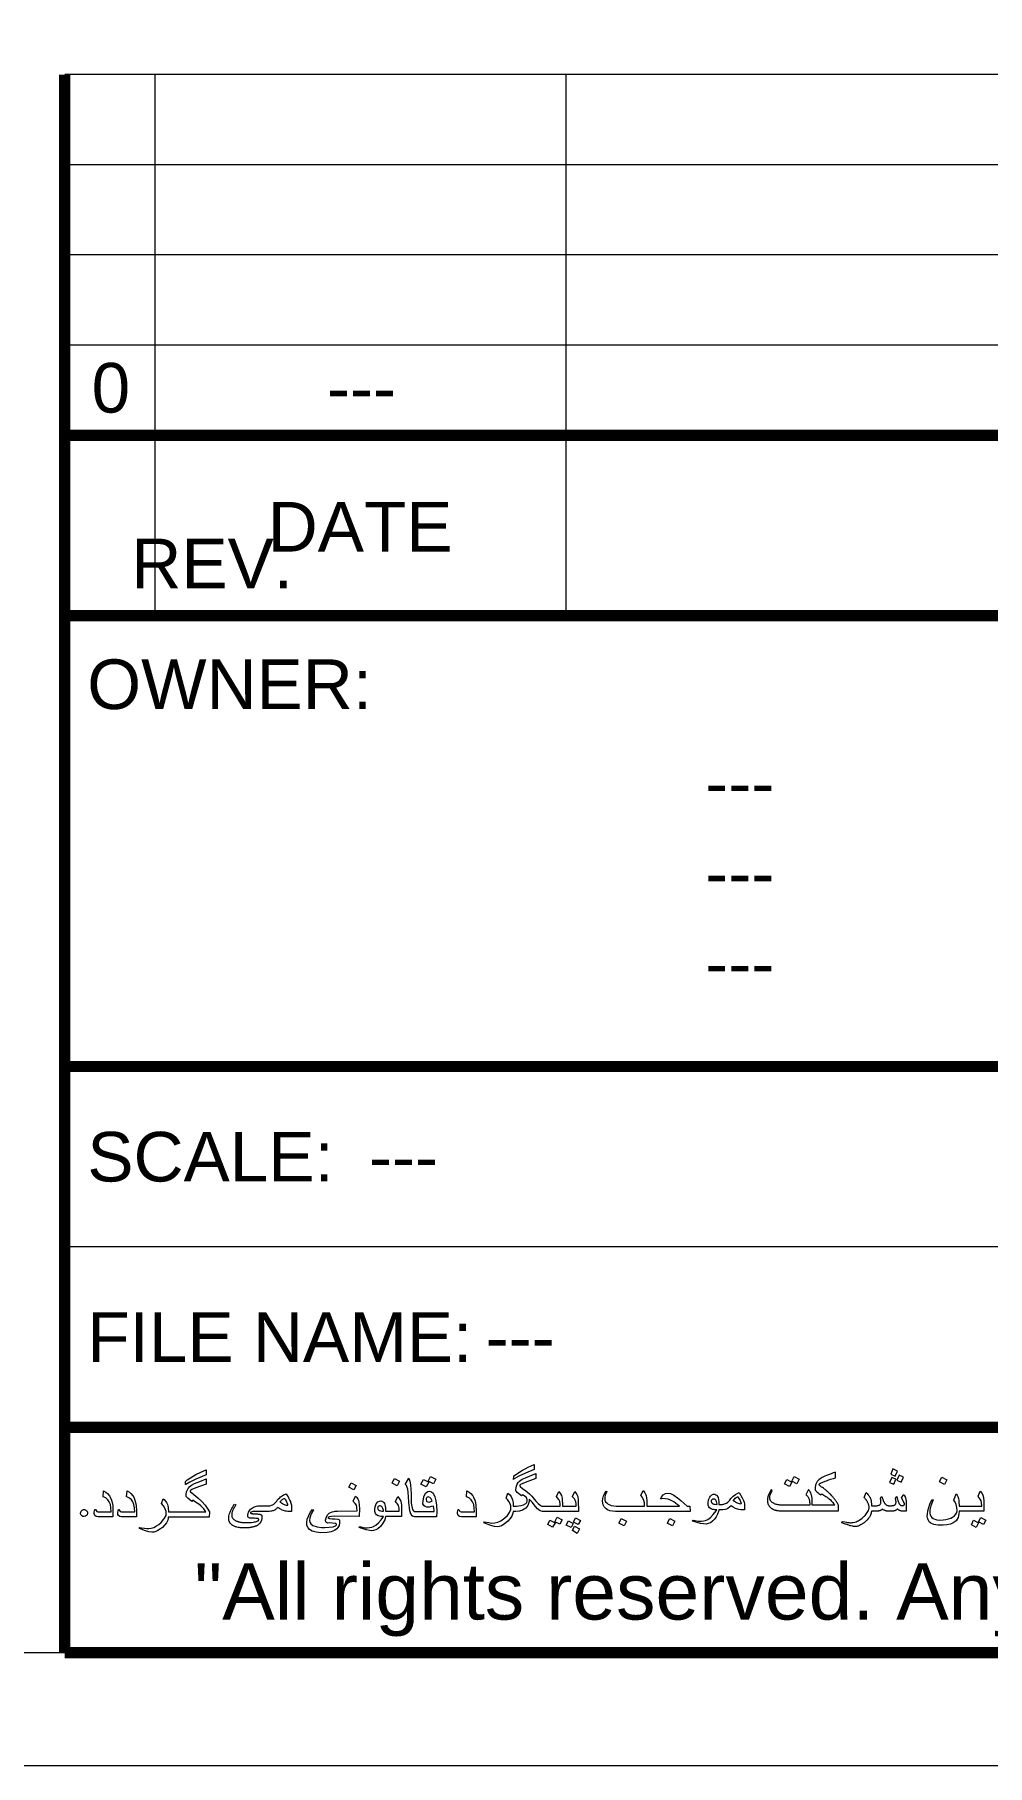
# Model space of a CAD drawing. Header units: inches. Extents: x -350577 to -266477, y -437959 to -377535.
# Drawn here: x -267288.8 to -267246.5, y -437958.8 to -437882 of the extents above; entities that cross this region are included whole.
import ezdxf
from ezdxf.enums import TextEntityAlignment as Align

# ---------------------------------------------------------------- set-up
doc = ezdxf.new("R2010")
doc.units = ezdxf.units.IN
doc.header["$MEASUREMENT"] = 0
for name, color, linetype, lineweight in [('AZ_Title Line', 91, 'Continuous', 9), ('ORGINAL', 7, 'Continuous', 13), ('title', 7, 'Continuous', 15)]:
    doc.layers.add(name, color=color, linetype=linetype, lineweight=lineweight)
doc.styles.get("Standard").update_dxf_attribs({"font": 'arial.ttf'})

# ---------------------------------------------------------------- blocks, each defined once
blk = doc.blocks.new('l')
at = {"layer": 'ORGINAL'}
for points in [[(-172.726, 7.705), (-172.727, 7.47), (-173.192, 7.312), (-173.359, 7.242), (-173.439, 7.185), (-173.432, 7.143), (-173.283, 7.015), (-173.099, 6.874), (-172.916, 6.7), (-172.776, 6.545), (-172.681, 6.408), (-172.588, 6.253), (-172.591, 6.016), (-174.408, 6.017), (-174.41, 5.957), (-174.429, 5.882), (-174.495, 5.752), (-174.575, 5.65), (-174.667, 5.559), (-174.748, 5.494), (-174.867, 5.417), (-174.967, 5.367), (-175.051, 5.345), (-175.143, 5.343), (-175.267, 5.364), (-175.414, 5.405), (-175.535, 5.449), (-175.642, 5.491), (-175.698, 5.51), (-175.675, 5.559), (-175.6, 5.543), (-175.469, 5.521), (-175.357, 5.507), (-175.269, 5.505), (-175.165, 5.521), (-175.051, 5.557), (-174.933, 5.62), (-174.829, 5.692), (-174.724, 5.777), (-174.622, 5.9), (-174.571, 5.972), (-174.509, 6.089), (-174.504, 6.132), (-174.503, 6.257), (-174.545, 6.378), (-174.621, 6.508), (-174.712, 6.618), (-174.634, 6.829), (-174.591, 6.79), (-174.542, 6.735), (-174.493, 6.665), (-174.45, 6.578), (-174.428, 6.519), (-174.413, 6.436), (-174.406, 6.252), (-172.743, 6.254), (-172.832, 6.374), (-172.889, 6.436), (-172.963, 6.507), (-173.06, 6.587), (-173.196, 6.681), (-173.318, 6.758), (-173.364, 6.712), (-173.543, 6.85), (-173.589, 6.898), (-173.611, 6.932), (-173.61, 7.03), (-173.594, 7.132), (-173.564, 7.217), (-173.531, 7.28), (-173.454, 7.37), (-173.384, 7.423), (-173.243, 7.502), (-173.015, 7.596), (-172.729, 7.708), (-172.726, 7.705)], [(-173.642, 7.457), (-173.641, 7.597), (-173.571, 7.66), (-173.42, 7.762), (-173.186, 7.896), (-172.966, 8.009), (-172.726, 8.116), (-172.728, 7.883), (-173.185, 7.695), (-173.447, 7.569), (-173.633, 7.458), (-173.639, 7.453)], [(-156.487, 6.928), (-156.382, 7.146), (-156.288, 7.016), (-156.251, 6.929), (-156.227, 6.744), (-156.219, 6.264), (-157.809, 6.26), (-157.92, 6.291), (-158.037, 6.386), (-158.129, 6.489), (-158.272, 6.672), (-158.403, 6.804), (-158.406, 6.708), (-158.429, 6.613), (-158.458, 6.532), (-158.558, 6.41), (-158.694, 6.323), (-158.835, 6.277), (-159.003, 6.262), (-159.119, 6.262), (-159.127, 6.187), (-159.171, 6.048), (-159.241, 5.949), (-159.353, 5.826), (-159.516, 5.699), (-159.632, 5.633), (-159.733, 5.595), (-159.818, 5.586), (-159.942, 5.602), (-160.104, 5.643), (-160.409, 5.755), (-160.391, 5.803), (-160.201, 5.769), (-160.08, 5.751), (-159.926, 5.752), (-159.79, 5.791), (-159.662, 5.851), (-159.482, 5.974), (-159.369, 6.088), (-159.277, 6.215), (-159.22, 6.344), (-159.213, 6.462), (-159.224, 6.516), (-159.253, 6.607), (-159.3, 6.698), (-159.365, 6.791), (-159.422, 6.857), (-159.345, 7.07), (-159.269, 6.998), (-159.209, 6.924), (-159.171, 6.853), (-159.144, 6.784), (-159.124, 6.714), (-159.117, 6.636), (-159.115, 6.573), (-159.116, 6.496), (-158.966, 6.497), (-158.857, 6.508), (-158.762, 6.525), (-158.649, 6.561), (-158.556, 6.613), (-158.514, 6.663), (-158.491, 6.715), (-158.488, 6.785), (-158.506, 6.848), (-158.536, 6.892), (-158.581, 6.934), (-158.697, 7.002), (-158.741, 6.959), (-158.932, 7.104), (-158.973, 7.148), (-158.989, 7.175), (-158.989, 7.213), (-158.982, 7.335), (-158.94, 7.47), (-158.889, 7.548), (-158.834, 7.611), (-158.711, 7.7), (-158.568, 7.762), (-158.104, 7.947), (-158.107, 7.718), (-158.589, 7.552), (-158.794, 7.457), (-158.817, 7.436), (-158.821, 7.408), (-158.802, 7.375), (-158.701, 7.287), (-158.554, 7.185), (-158.385, 7.04), (-158.283, 6.937), (-158.103, 6.726), (-158.01, 6.618), (-157.898, 6.522), (-157.846, 6.499), (-157.791, 6.493), (-157.026, 6.494), (-157.031, 6.601), (-157.048, 6.709), (-157.087, 6.798), (-157.159, 6.886), (-157.196, 6.924), (-157.093, 7.145), (-157.019, 7.047), (-156.973, 6.971), (-156.945, 6.852), (-156.938, 6.754), (-156.932, 6.615), (-156.933, 6.497), (-156.316, 6.497), (-156.326, 6.615), (-156.338, 6.693), (-156.363, 6.764), (-156.401, 6.825), (-156.451, 6.883), (-156.488, 6.919)], [(-159.093, 7.83), (-158.958, 7.939), (-158.74, 8.072), (-158.451, 8.224), (-158.18, 8.349), (-158.18, 8.121), (-158.57, 7.963), (-158.858, 7.824), (-159.066, 7.708), (-159.095, 7.687), (-159.092, 7.826)], [(-147.081, 7.482), (-146.981, 7.682), (-146.757, 7.565), (-146.862, 7.367)], [(-146.76, 7.612), (-146.658, 7.807), (-146.436, 7.69), (-146.541, 7.496)], [(-142.429, 7.554), (-142.23, 7.469), (-142.139, 7.69), (-142.328, 7.777)], [(-142.369, 7.915), (-142.168, 7.827), (-142.07, 8.056), (-142.273, 8.148)], [(-142.095, 7.653), (-141.904, 7.564), (-141.803, 7.787), (-141.998, 7.874)], [(-177.3, 6.917), (-177.28, 7.183), (-177.176, 7.117), (-177.106, 7.061), (-177.019, 6.953), (-176.986, 6.895), (-176.929, 6.771), (-176.899, 6.659), (-176.875, 6.527), (-176.864, 6.277), (-176.865, 6.018), (-177.521, 6.019), (-177.608, 6.045), (-177.661, 6.09), (-177.686, 6.128), (-177.689, 6.168), (-177.689, 6.231), (-177.666, 6.351), (-177.638, 6.354), (-177.613, 6.3), (-177.58, 6.267), (-177.529, 6.252), (-177.497, 6.252), (-176.938, 6.254), (-176.95, 6.422), (-176.975, 6.565), (-177.027, 6.697), (-177.09, 6.786), (-177.167, 6.853), (-177.254, 6.9), (-177.294, 6.913)], [(-176.257, 6.917), (-176.237, 7.183), (-176.133, 7.117), (-176.063, 7.061), (-175.976, 6.953), (-175.943, 6.895), (-175.886, 6.771), (-175.856, 6.659), (-175.832, 6.527), (-175.821, 6.277), (-175.822, 6.018), (-176.478, 6.019), (-176.565, 6.045), (-176.618, 6.09), (-176.643, 6.128), (-176.646, 6.168), (-176.646, 6.231), (-176.623, 6.351), (-176.595, 6.354), (-176.57, 6.3), (-176.537, 6.267), (-176.487, 6.252), (-176.454, 6.252), (-175.895, 6.254), (-175.907, 6.422), (-175.933, 6.565), (-175.984, 6.697), (-176.047, 6.786), (-176.124, 6.853), (-176.211, 6.9), (-176.252, 6.913)], [(-170.572, 6.264), (-170.666, 6.255), (-170.736, 6.237), (-170.736, 6.237), (-170.753, 6.227), (-170.76, 6.214), (-170.76, 6.203), (-170.756, 6.194), (-170.748, 6.186), (-170.736, 6.179), (-170.722, 6.173), (-170.699, 6.168), (-170.673, 6.166), (-170.66, 6.164), (-170.633, 6.163), (-170.576, 6.163), (-170.54, 6.161), (-170.491, 6.156), (-170.456, 6.152), (-170.411, 6.148), (-170.373, 6.143), (-170.348, 6.139), (-170.328, 6.135), (-170.314, 6.131), (-170.298, 6.126), (-170.287, 6.12), (-170.278, 6.112), (-170.269, 6.103), (-170.262, 6.09), (-170.257, 6.079), (-170.255, 6.068), (-170.254, 6.06), (-170.254, 6.042), (-170.254, 6.025), (-170.256, 5.997), (-170.257, 5.979), (-170.262, 5.942), (-170.266, 5.919), (-170.273, 5.89), (-170.28, 5.866), (-170.288, 5.844), (-170.294, 5.829), (-170.299, 5.818), (-170.308, 5.8), (-170.313, 5.791), (-170.323, 5.775), (-170.332, 5.762), (-170.34, 5.749), (-170.35, 5.737), (-170.36, 5.724), (-170.365, 5.72), (-170.374, 5.71), (-170.383, 5.701), (-170.392, 5.693), (-170.417, 5.673), (-170.43, 5.664), (-170.442, 5.656), (-170.458, 5.647), (-170.471, 5.639), (-170.485, 5.632), (-170.5, 5.624), (-170.516, 5.617), (-170.533, 5.61), (-170.549, 5.604), (-170.566, 5.598), (-170.583, 5.592), (-170.602, 5.586), (-170.619, 5.582), (-170.629, 5.579), (-170.644, 5.575), (-170.667, 5.569), (-170.687, 5.565), (-170.703, 5.562), (-170.716, 5.56), (-170.74, 5.555), (-170.767, 5.552), (-170.796, 5.548), (-170.828, 5.544), (-170.852, 5.542), (-170.886, 5.539), (-170.912, 5.537), (-170.968, 5.535), (-170.993, 5.535), (-171.016, 5.534), (-171.055, 5.534), (-171.088, 5.534), (-171.118, 5.535), (-171.137, 5.535), (-171.176, 5.538), (-171.218, 5.542), (-171.265, 5.548), (-171.312, 5.556), (-171.365, 5.568), (-171.402, 5.579), (-171.429, 5.588), (-171.458, 5.598), (-171.481, 5.608), (-171.513, 5.623), (-171.545, 5.64), (-171.562, 5.652), (-171.579, 5.662), (-171.604, 5.681), (-171.622, 5.696), (-171.632, 5.708), (-171.645, 5.721), (-171.655, 5.733), (-171.662, 5.742), (-171.675, 5.759), (-171.683, 5.771), (-171.691, 5.787), (-171.699, 5.803), (-171.705, 5.815), (-171.712, 5.833), (-171.719, 5.855), (-171.722, 5.87), (-171.725, 5.888), (-171.728, 5.908), (-171.729, 5.931), (-171.729, 5.953), (-171.728, 5.98), (-171.726, 6.014), (-171.72, 6.057), (-171.71, 6.111), (-171.692, 6.173), (-171.672, 6.228), (-171.648, 6.281), (-171.62, 6.335), (-171.584, 6.397), (-171.557, 6.44), (-171.526, 6.492), (-171.486, 6.556), (-171.468, 6.584), (-171.412, 6.556), (-171.444, 6.501), (-171.465, 6.464), (-171.481, 6.437), (-171.505, 6.397), (-171.519, 6.373), (-171.531, 6.348), (-171.544, 6.32), (-171.559, 6.289), (-171.565, 6.27), (-171.572, 6.25), (-171.579, 6.229), (-171.586, 6.204), (-171.591, 6.183), (-171.595, 6.159), (-171.598, 6.135), (-171.598, 6.108), (-171.597, 6.088), (-171.593, 6.058), (-171.586, 6.03), (-171.579, 6.012), (-171.57, 5.995), (-171.56, 5.975), (-171.548, 5.957), (-171.532, 5.938), (-171.512, 5.918), (-171.496, 5.904), (-171.475, 5.888), (-171.452, 5.873), (-171.432, 5.861), (-171.409, 5.849), (-171.383, 5.838), (-171.358, 5.828), (-171.336, 5.821), (-171.317, 5.814), (-171.295, 5.807), (-171.261, 5.799), (-171.233, 5.793), (-171.208, 5.788), (-171.176, 5.782), (-171.142, 5.778), (-171.101, 5.774), (-171.051, 5.77), (-170.998, 5.768), (-170.932, 5.767), (-170.877, 5.768), (-170.776, 5.773), (-170.715, 5.779), (-170.624, 5.792), (-170.581, 5.799), (-170.541, 5.808), (-170.503, 5.819), (-170.465, 5.834), (-170.443, 5.845), (-170.429, 5.853), (-170.415, 5.864), (-170.407, 5.874), (-170.399, 5.886), (-170.398, 5.898), (-170.397, 5.908), (-170.398, 5.916), (-170.402, 5.923), (-170.406, 5.929), (-170.41, 5.933), (-170.415, 5.938), (-170.423, 5.942), (-170.43, 5.944), (-170.438, 5.947), (-170.449, 5.949), (-170.466, 5.95), (-170.481, 5.951), (-170.498, 5.952), (-170.53, 5.955), (-170.593, 5.959), (-170.662, 5.964), (-170.725, 5.965), (-170.755, 5.966), (-170.791, 5.97), (-170.824, 5.98), (-170.849, 5.992), (-170.866, 6.008), (-170.874, 6.024), (-170.879, 6.04), (-170.878, 6.082), (-170.876, 6.129), (-170.869, 6.18), (-170.852, 6.232), (-170.829, 6.277), (-170.796, 6.324), (-170.758, 6.367), (-170.718, 6.401), (-170.678, 6.426), (-170.633, 6.451), (-170.59, 6.467), (-170.543, 6.482), (-170.498, 6.495), (-170.44, 6.506), (-170.39, 6.512), (-170.338, 6.513), (-170.287, 6.513), (-169.956, 6.513), (-169.899, 6.518), (-169.863, 6.527), (-169.828, 6.537), (-169.778, 6.558), (-169.752, 6.572), (-169.726, 6.591), (-169.696, 6.615), (-169.665, 6.645), (-169.631, 6.683), (-169.599, 6.726), (-169.576, 6.758), (-169.549, 6.791), (-169.515, 6.828), (-169.467, 6.875), (-169.426, 6.911), (-169.4, 6.931), (-169.358, 6.96), (-169.304, 6.994), (-169.259, 7.016), (-169.218, 7.032), (-169.183, 7.041), (-169.14, 6.974), (-169.1, 6.91), (-169.075, 6.866), (-169.043, 6.81), (-169.016, 6.751), (-168.995, 6.708), (-168.982, 6.671), (-168.968, 6.627), (-168.959, 6.588), (-168.95, 6.546), (-168.949, 6.504), (-168.949, 6.265), (-169.109, 6.265), (-169.16, 6.27), (-169.21, 6.28), (-169.252, 6.29), (-169.301, 6.305), (-169.352, 6.325), (-169.387, 6.341), (-169.425, 6.36), (-169.467, 6.384), (-169.496, 6.403), (-169.526, 6.425), (-169.553, 6.445), (-169.566, 6.429), (-169.589, 6.402), (-169.613, 6.379), (-169.637, 6.359), (-169.657, 6.343), (-169.679, 6.328), (-169.704, 6.314), (-169.727, 6.303), (-169.755, 6.293), (-169.787, 6.284), (-169.825, 6.277), (-169.867, 6.27), (-169.935, 6.267), (-169.954, 6.267), (-170.326, 6.268), (-170.476, 6.268)], [(-166.206, 6.716), (-166.1, 6.942), (-166.059, 6.892), (-166.008, 6.816), (-165.977, 6.756), (-165.955, 6.684), (-165.941, 6.549), (-165.935, 6.399), (-165.937, 6.047), (-167.024, 6.048), (-167.166, 6.041), (-167.257, 6.029), (-167.3, 6.016), (-167.315, 5.996), (-167.314, 5.984), (-167.304, 5.963), (-167.28, 5.954), (-167.245, 5.946), (-167.136, 5.942), (-167.031, 5.934), (-166.887, 5.916), (-166.851, 5.904), (-166.821, 5.877), (-166.81, 5.831), (-166.822, 5.739), (-166.837, 5.645), (-166.883, 5.548), (-166.936, 5.488), (-167.035, 5.419), (-167.19, 5.363), (-167.362, 5.335), (-167.638, 5.322), (-167.85, 5.341), (-168.025, 5.391), (-168.146, 5.461), (-168.204, 5.53), (-168.266, 5.643), (-168.272, 5.78), (-168.244, 5.919), (-168.18, 6.088), (-168.095, 6.242), (-168.011, 6.357), (-167.966, 6.331), (-168.066, 6.159), (-168.137, 5.985), (-168.149, 5.867), (-168.127, 5.789), (-168.082, 5.712), (-167.993, 5.645), (-167.808, 5.578), (-167.619, 5.555), (-167.462, 5.545), (-167.278, 5.562), (-167.104, 5.587), (-166.987, 5.629), (-166.956, 5.666), (-166.952, 5.703), (-166.972, 5.725), (-167.01, 5.734), (-167.131, 5.742), (-167.262, 5.753), (-167.34, 5.751), (-167.399, 5.771), (-167.424, 5.804), (-167.434, 5.875), (-167.412, 5.987), (-167.341, 6.114), (-167.271, 6.181), (-167.148, 6.248), (-167.056, 6.268), (-167.009, 6.276), (-166.949, 6.281), (-166.901, 6.281), (-166.031, 6.29), (-166.042, 6.433), (-166.069, 6.537), (-166.122, 6.618), (-166.177, 6.682), (-166.2, 6.709)], [(-164.335, 6.711), (-164.233, 6.934), (-164.134, 6.798), (-164.098, 6.714), (-164.073, 6.549), (-164.071, 6.2), (-164.071, 6.04), (-164.775, 6.042), (-164.813, 5.892), (-164.894, 5.738), (-164.996, 5.6), (-165.109, 5.498), (-165.205, 5.442), (-165.302, 5.413), (-165.404, 5.408), (-165.478, 5.416), (-165.639, 5.442), (-165.77, 5.486), (-165.866, 5.521), (-165.941, 5.546), (-165.919, 5.589), (-165.831, 5.571), (-165.68, 5.541), (-165.582, 5.533), (-165.489, 5.545), (-165.387, 5.568), (-165.306, 5.603), (-165.21, 5.662), (-165.094, 5.764), (-164.973, 5.893), (-164.894, 5.994), (-164.863, 6.035), (-164.862, 6.039), (-164.981, 6.045), (-165.103, 6.075), (-165.175, 6.121), (-165.222, 6.171), (-165.248, 6.259), (-165.256, 6.366), (-165.233, 6.475), (-165.185, 6.597), (-165.117, 6.685), (-165.04, 6.724), (-164.986, 6.734), (-164.932, 6.727), (-164.88, 6.697), (-164.847, 6.658), (-164.82, 6.613), (-164.785, 6.502), (-164.778, 6.424), (-164.775, 6.319), (-164.773, 6.282), (-164.168, 6.282), (-164.169, 6.338), (-164.175, 6.405), (-164.186, 6.47), (-164.203, 6.532), (-164.224, 6.568), (-164.261, 6.619), (-164.297, 6.663), (-164.335, 6.707)], [(-161.189, 6.917), (-161.169, 7.183), (-161.065, 7.117), (-160.994, 7.061), (-160.908, 6.953), (-160.875, 6.895), (-160.818, 6.771), (-160.788, 6.659), (-160.764, 6.527), (-160.752, 6.277), (-160.754, 6.018), (-161.41, 6.019), (-161.496, 6.045), (-161.55, 6.09), (-161.575, 6.128), (-161.577, 6.168), (-161.577, 6.231), (-161.555, 6.351), (-161.527, 6.354), (-161.502, 6.3), (-161.469, 6.267), (-161.418, 6.252), (-161.386, 6.252), (-160.826, 6.254), (-160.839, 6.422), (-160.864, 6.565), (-160.916, 6.697), (-160.979, 6.786), (-161.056, 6.853), (-161.143, 6.9), (-161.183, 6.913)], [(-152.579, 6.822), (-152.519, 6.927), (-152.456, 7.001), (-152.358, 7.053), (-152.248, 7.069), (-152.134, 7.058), (-151.987, 6.985), (-151.83, 6.871), (-151.677, 6.743), (-151.528, 6.618), (-151.392, 6.502), (-151.354, 6.497), (-151.274, 6.497), (-151.271, 6.262), (-154.58, 6.264), (-154.706, 6.273), (-154.821, 6.297), (-154.925, 6.34), (-154.995, 6.386), (-155.078, 6.47), (-155.123, 6.552), (-155.144, 6.638), (-155.149, 6.738), (-155.138, 6.845), (-155.105, 6.95), (-155.061, 7.048), (-154.997, 7.16), (-154.992, 7.17), (-154.957, 7.147), (-155.03, 6.98), (-155.052, 6.894), (-155.056, 6.84), (-155.046, 6.765), (-155.013, 6.691), (-154.968, 6.64), (-154.896, 6.589), (-154.834, 6.56), (-154.764, 6.532), (-154.647, 6.511), (-154.551, 6.502), (-154.441, 6.499), (-153.289, 6.497), (-153.297, 6.643), (-153.315, 6.747), (-153.343, 6.829), (-153.378, 6.884), (-153.424, 6.937), (-153.456, 6.965), (-153.354, 7.187), (-153.311, 7.135), (-153.275, 7.086), (-153.238, 7.005), (-153.221, 6.956), (-153.202, 6.861), (-153.19, 6.752), (-153.187, 6.679), (-153.186, 6.524), (-153.186, 6.497), (-151.74, 6.499), (-151.757, 6.515), (-151.836, 6.575), (-151.99, 6.684), (-152.131, 6.759), (-152.247, 6.802), (-152.368, 6.829), (-152.475, 6.831), (-152.536, 6.826), (-152.578, 6.819)], [(-149.455, 6.842), (-149.362, 6.938), (-149.259, 7.02), (-149.149, 7.082), (-149.086, 7.1), (-148.952, 6.874), (-148.897, 6.752), (-148.87, 6.674), (-148.854, 6.586), (-148.857, 6.339), (-149.02, 6.337), (-149.114, 6.35), (-149.25, 6.394), (-149.363, 6.451), (-149.452, 6.516), (-149.516, 6.447), (-149.588, 6.391), (-149.648, 6.361), (-149.714, 6.347), (-149.813, 6.34), (-149.999, 6.337), (-150.012, 6.256), (-150.052, 6.139), (-150.118, 6.019), (-150.19, 5.923), (-150.261, 5.847), (-150.368, 5.764), (-150.466, 5.723), (-150.562, 5.705), (-150.669, 5.71), (-150.81, 5.728), (-150.955, 5.773), (-151.155, 5.84), (-151.134, 5.883), (-151.038, 5.863), (-150.906, 5.834), (-150.832, 5.827), (-150.757, 5.827), (-150.655, 5.845), (-150.583, 5.869), (-150.486, 5.914), (-150.364, 5.999), (-150.242, 6.122), (-150.111, 6.287), (-150.079, 6.334), (-150.164, 6.336), (-150.219, 6.343), (-150.278, 6.355), (-150.339, 6.38), (-150.404, 6.426), (-150.439, 6.474), (-150.462, 6.536), (-150.468, 6.596), (-150.468, 6.663), (-150.445, 6.779), (-150.395, 6.899), (-150.36, 6.949), (-150.311, 6.994), (-150.244, 7.023), (-150.176, 7.023), (-150.13, 7.008), (-150.074, 6.968), (-150.05, 6.933), (-150.026, 6.876), (-150.003, 6.777), (-149.993, 6.685), (-149.99, 6.593), (-149.992, 6.573), (-149.882, 6.577), (-149.834, 6.578), (-149.809, 6.581), (-149.771, 6.586), (-149.738, 6.597), (-149.656, 6.633), (-149.594, 6.676), (-149.513, 6.764), (-149.463, 6.834)], [(-138.5, 6.938), (-138.399, 7.157), (-138.323, 7.054), (-138.282, 6.979), (-138.255, 6.884), (-138.242, 6.726), (-138.24, 6.272), (-139.341, 6.272), (-139.344, 6.155), (-139.385, 5.988), (-139.472, 5.847), (-139.6, 5.752), (-139.715, 5.702), (-139.883, 5.669), (-140.038, 5.653), (-140.275, 5.652), (-140.455, 5.684), (-140.586, 5.742), (-140.663, 5.805), (-140.717, 5.898), (-140.742, 5.983), (-140.75, 6.047), (-140.744, 6.15), (-140.723, 6.294), (-140.684, 6.436), (-140.615, 6.628), (-140.532, 6.795), (-140.483, 6.772), (-140.569, 6.583), (-140.588, 6.52), (-140.61, 6.454), (-140.635, 6.341), (-140.642, 6.253), (-140.639, 6.192), (-140.624, 6.117), (-140.591, 6.051), (-140.543, 5.997), (-140.49, 5.955), (-140.412, 5.919), (-140.332, 5.899), (-140.207, 5.883), (-140.049, 5.887), (-139.926, 5.904), (-139.812, 5.932), (-139.704, 5.971), (-139.631, 6.003), (-139.548, 6.062), (-139.478, 6.141), (-139.442, 6.216), (-139.429, 6.293), (-139.439, 6.44), (-139.476, 6.577), (-139.519, 6.682), (-139.577, 6.764), (-139.466, 7.044), (-139.429, 6.983), (-139.399, 6.922), (-139.372, 6.841), (-139.352, 6.754), (-139.345, 6.68), (-139.337, 6.536), (-139.338, 6.502), (-138.333, 6.505), (-138.342, 6.659), (-138.364, 6.739), (-138.398, 6.806), (-138.445, 6.867), (-138.496, 6.924), (-138.505, 6.93)], [(-178.296, 6.192), (-178.292, 6.235), (-178.273, 6.28), (-178.231, 6.32), (-178.176, 6.346), (-178.119, 6.346), (-178.076, 6.332), (-178.036, 6.305), (-178.015, 6.281), (-177.994, 6.242), (-177.988, 6.185), (-178.003, 6.12), (-178.033, 6.08), (-178.079, 6.051), (-178.139, 6.038), (-178.195, 6.044), (-178.238, 6.069), (-178.27, 6.101), (-178.284, 6.125), (-178.297, 6.161), (-178.297, 6.181)], [(-164.867, 6.277), (-164.866, 6.282), (-164.858, 6.283), (-164.871, 6.327), (-164.892, 6.393), (-164.924, 6.454), (-164.943, 6.477), (-164.977, 6.5), (-165.007, 6.51), (-165.038, 6.511), (-165.073, 6.502), (-165.099, 6.483), (-165.11, 6.469), (-165.123, 6.436), (-165.125, 6.404), (-165.113, 6.368), (-165.09, 6.331), (-165.042, 6.301), (-164.999, 6.291), (-164.944, 6.279), (-164.896, 6.278), (-164.871, 6.275)], [(-162.712, 6.733), (-162.758, 6.818), (-162.814, 6.877), (-162.879, 6.907), (-162.927, 6.9), (-162.961, 6.868), (-162.979, 6.832), (-162.979, 6.778), (-162.965, 6.726), (-162.939, 6.7), (-162.893, 6.685), (-162.828, 6.682), (-162.765, 6.703), (-162.727, 6.72), (-162.712, 6.73)], [(-150.071, 6.581), (-150.071, 6.587), (-150.063, 6.587), (-150.097, 6.7), (-150.134, 6.766), (-150.177, 6.803), (-150.224, 6.815), (-150.271, 6.807), (-150.305, 6.785), (-150.329, 6.746), (-150.33, 6.705), (-150.314, 6.657), (-150.289, 6.629), (-150.25, 6.605), (-150.209, 6.593), (-150.16, 6.585), (-150.082, 6.579), (-150.07, 6.579)], [(-149.342, 6.746), (-149.298, 6.812), (-149.265, 6.851), (-149.22, 6.883), (-149.169, 6.905), (-149.152, 6.909), (-149.105, 6.84), (-149.074, 6.788), (-149.054, 6.744), (-149.023, 6.662), (-149.01, 6.609), (-149.025, 6.59), (-149.083, 6.603), (-149.159, 6.627), (-149.204, 6.647), (-149.252, 6.672), (-149.295, 6.702), (-149.323, 6.724), (-149.341, 6.741)], [(-157.582, 5.68), (-157.482, 5.879), (-157.258, 5.763), (-157.363, 5.565)], [(-157.261, 5.81), (-157.159, 6.005), (-156.937, 5.888), (-157.042, 5.694)], [(-156.762, 5.66), (-156.658, 5.851), (-156.449, 5.735), (-156.544, 5.548)], [(-156.49, 5.415), (-156.388, 5.609), (-156.169, 5.491), (-156.27, 5.292)], [(-156.438, 5.791), (-156.344, 5.979), (-156.126, 5.867), (-156.225, 5.678)], [(-138.796, 5.67), (-138.696, 5.87), (-138.472, 5.753), (-138.577, 5.556)], [(-138.475, 5.8), (-138.373, 5.995), (-138.151, 5.878), (-138.256, 5.684)]]:
    blk.add_lwpolyline(points, close=True, dxfattribs=at)
for points in [[(-164.482, 7.527), (-164.381, 7.719), (-164.157, 7.603), (-164.26, 7.403), (-164.485, 7.52)], [(-163.102, 6.72), (-163.073, 6.917), (-163.007, 7.069), (-162.899, 7.155), (-162.837, 7.17), (-162.729, 7.128), (-162.667, 7.069), (-162.586, 6.914), (-162.537, 6.733), (-162.51, 6.548), (-162.507, 6.262), (-162.51, 6.024), (-163.483, 6.024), (-163.543, 6.042), (-163.592, 6.074), (-163.631, 6.122), (-163.663, 6.195), (-163.696, 6.289), (-163.717, 6.423), (-163.739, 6.66), (-163.753, 6.927), (-163.766, 7.103), (-163.783, 7.246), (-163.814, 7.33), (-163.851, 7.41), (-163.896, 7.457), (-163.901, 7.465), (-163.738, 7.734), (-163.704, 7.612), (-163.673, 7.443), (-163.653, 7.233), (-163.645, 7.062), (-163.636, 6.794), (-163.632, 6.636), (-163.615, 6.485), (-163.576, 6.344), (-163.54, 6.295), (-163.498, 6.261), (-163.477, 6.261), (-162.619, 6.262), (-162.618, 6.314), (-162.632, 6.407), (-162.647, 6.485), (-162.654, 6.502), (-162.732, 6.476), (-162.846, 6.447), (-162.938, 6.454), (-163.015, 6.479), (-163.076, 6.531), (-163.115, 6.605), (-163.102, 6.72)], [(-163.207, 7.471), (-163.098, 7.683), (-162.861, 7.56), (-162.974, 7.358), (-163.207, 7.471)], [(-162.882, 7.61), (-162.775, 7.814), (-162.538, 7.689), (-162.646, 7.484), (-162.882, 7.61)], [(-144.825, 8.006), (-144.918, 7.971), (-145.012, 7.934), (-145.136, 7.886), (-145.223, 7.853), (-145.289, 7.826), (-145.353, 7.797), (-145.414, 7.766), (-145.461, 7.741), (-145.5, 7.716), (-145.555, 7.67), (-145.586, 7.643), (-145.613, 7.613), (-145.628, 7.592), (-145.652, 7.556), (-145.666, 7.528), (-145.679, 7.499), (-145.689, 7.471), (-145.702, 7.433), (-145.71, 7.391), (-145.716, 7.363), (-145.724, 7.268), (-145.724, 7.244), (-145.724, 7.229), (-145.72, 7.219), (-145.713, 7.205), (-145.702, 7.189), (-145.69, 7.175), (-145.676, 7.16), (-145.649, 7.136), (-145.605, 7.101), (-145.56, 7.067), (-145.468, 6.997), (-145.422, 7.042), (-145.291, 6.96), (-145.248, 6.931), (-145.191, 6.892), (-145.148, 6.859), (-145.098, 6.82), (-145.047, 6.774), (-145.012, 6.741), (-144.961, 6.685), (-144.936, 6.654), (-144.905, 6.616), (-144.881, 6.583), (-144.858, 6.55), (-144.85, 6.539), (-145.85, 6.539), (-145.85, 6.747), (-145.852, 6.771), (-145.856, 6.814), (-145.859, 6.846), (-145.862, 6.874), (-145.865, 6.895), (-145.87, 6.924), (-145.875, 6.948), (-145.88, 6.97), (-145.885, 6.99), (-145.892, 7.016), (-145.902, 7.045), (-145.911, 7.069), (-145.92, 7.09), (-145.928, 7.107), (-145.937, 7.125), (-145.948, 7.144), (-145.959, 7.158), (-145.969, 7.172), (-145.983, 7.189), (-146.021, 7.238), (-146.13, 7.006), (-146.101, 6.983), (-146.07, 6.951), (-146.049, 6.928), (-146.033, 6.901), (-146.014, 6.869), (-146, 6.84), (-145.992, 6.814), (-145.981, 6.774), (-145.974, 6.743), (-145.97, 6.718), (-145.966, 6.679), (-145.963, 6.635), (-145.962, 6.596), (-145.962, 6.54), (-147.165, 6.54), (-147.21, 6.541), (-147.236, 6.542), (-147.261, 6.544), (-147.286, 6.546), (-147.321, 6.55), (-147.351, 6.555), (-147.375, 6.559), (-147.41, 6.567), (-147.444, 6.576), (-147.476, 6.586), (-147.495, 6.594), (-147.519, 6.603), (-147.541, 6.613), (-147.565, 6.625), (-147.59, 6.64), (-147.604, 6.649), (-147.623, 6.662), (-147.638, 6.674), (-147.653, 6.687), (-147.668, 6.702), (-147.684, 6.722), (-147.698, 6.744), (-147.711, 6.768), (-147.719, 6.787), (-147.725, 6.808), (-147.732, 6.835), (-147.734, 6.852), (-147.735, 6.87), (-147.736, 6.888), (-147.735, 6.901), (-147.733, 6.924), (-147.73, 6.944), (-147.726, 6.962), (-147.722, 6.98), (-147.717, 6.999), (-147.711, 7.016), (-147.705, 7.034), (-147.701, 7.046), (-147.695, 7.06), (-147.687, 7.078), (-147.679, 7.095), (-147.633, 7.192), (-147.676, 7.218), (-147.746, 7.093), (-147.767, 7.053), (-147.776, 7.032), (-147.79, 7), (-147.8, 6.975), (-147.806, 6.957), (-147.811, 6.943), (-147.815, 6.925), (-147.819, 6.91), (-147.822, 6.896), (-147.826, 6.878), (-147.83, 6.858), (-147.834, 6.832), (-147.836, 6.807), (-147.838, 6.769), (-147.837, 6.748), (-147.836, 6.718), (-147.834, 6.698), (-147.831, 6.668), (-147.825, 6.646), (-147.819, 6.619), (-147.814, 6.602), (-147.808, 6.586), (-147.801, 6.569), (-147.792, 6.55), (-147.778, 6.524), (-147.769, 6.511), (-147.759, 6.497), (-147.75, 6.485), (-147.742, 6.476), (-147.732, 6.465), (-147.723, 6.456), (-147.715, 6.447), (-147.705, 6.438), (-147.693, 6.428), (-147.682, 6.419), (-147.673, 6.413), (-147.662, 6.405), (-147.651, 6.398), (-147.638, 6.39), (-147.623, 6.381), (-147.612, 6.375), (-147.601, 6.369), (-147.585, 6.362), (-147.567, 6.355), (-147.535, 6.342), (-147.515, 6.336), (-147.491, 6.328), (-147.47, 6.322), (-147.449, 6.318), (-147.43, 6.313), (-147.402, 6.308), (-147.369, 6.304), (-147.324, 6.298), (-147.275, 6.295), (-147.242, 6.294), (-147.219, 6.294), (-144.687, 6.294), (-144.687, 6.54), (-144.699, 6.563), (-144.71, 6.583), (-144.719, 6.6), (-144.733, 6.624), (-144.744, 6.643), (-144.756, 6.662), (-144.773, 6.689), (-144.786, 6.709), (-144.802, 6.733), (-144.817, 6.754), (-144.831, 6.773), (-144.844, 6.791), (-144.862, 6.814), (-144.877, 6.832), (-144.89, 6.85), (-144.909, 6.873), (-144.926, 6.894), (-144.946, 6.917), (-144.965, 6.937), (-144.98, 6.954), (-144.997, 6.973), (-145.017, 6.992), (-145.049, 7.025), (-145.072, 7.048), (-145.1, 7.076), (-145.131, 7.104), (-145.159, 7.129), (-145.182, 7.15), (-145.201, 7.167), (-145.225, 7.187), (-145.251, 7.209), (-145.282, 7.233), (-145.313, 7.257), (-145.358, 7.291), (-145.399, 7.321), (-145.436, 7.348), (-145.465, 7.371), (-145.486, 7.387), (-145.5, 7.4), (-145.521, 7.421), (-145.53, 7.431), (-145.537, 7.441), (-145.543, 7.45), (-145.545, 7.458), (-145.545, 7.465), (-145.544, 7.471), (-145.541, 7.476), (-145.536, 7.483), (-145.528, 7.49), (-145.515, 7.5), (-145.497, 7.512), (-145.475, 7.525), (-145.452, 7.536), (-145.418, 7.552), (-145.389, 7.564), (-145.351, 7.58), (-145.312, 7.596), (-145.278, 7.609), (-145.219, 7.629), (-145.164, 7.648), (-145.109, 7.667), (-145.035, 7.692), (-144.987, 7.708), (-144.914, 7.732), (-144.824, 7.762), (-144.825, 8.006)], [(-140.201, 7.586), (-140.101, 7.779), (-139.876, 7.662), (-139.98, 7.463), (-140.204, 7.58)], [(-166.396, 7.343), (-166.296, 7.535), (-166.072, 7.419), (-166.175, 7.219), (-166.4, 7.336)], [(-141.887, 6.867), (-141.795, 7.021), (-141.774, 6.988), (-141.754, 6.954), (-141.734, 6.915), (-141.725, 6.893), (-141.718, 6.876), (-141.71, 6.853), (-141.702, 6.818), (-141.695, 6.775), (-141.691, 6.747), (-141.687, 6.709), (-141.686, 6.676), (-141.685, 6.633), (-141.685, 6.273), (-141.801, 6.273), (-141.825, 6.274), (-141.843, 6.275), (-141.86, 6.277), (-141.879, 6.279), (-141.898, 6.283), (-141.918, 6.287), (-141.934, 6.292), (-141.949, 6.297), (-141.965, 6.304), (-141.985, 6.313), (-141.997, 6.319), (-142.013, 6.328), (-142.028, 6.337), (-142.043, 6.347), (-142.057, 6.358), (-142.069, 6.368), (-142.078, 6.361), (-142.094, 6.349), (-142.113, 6.335), (-142.129, 6.325), (-142.143, 6.317), (-142.158, 6.309), (-142.172, 6.303), (-142.189, 6.297), (-142.208, 6.291), (-142.23, 6.286), (-142.251, 6.282), (-142.28, 6.278), (-142.302, 6.276), (-142.324, 6.274), (-142.364, 6.273), (-142.495, 6.273), (-142.508, 6.274), (-142.526, 6.276), (-142.545, 6.279), (-142.558, 6.282), (-142.573, 6.285), (-142.589, 6.289), (-142.606, 6.295), (-142.618, 6.299), (-142.633, 6.305), (-142.654, 6.314), (-142.673, 6.323), (-142.699, 6.337), (-142.743, 6.362), (-142.759, 6.35), (-142.78, 6.335), (-142.8, 6.323), (-142.823, 6.311), (-142.841, 6.302), (-142.856, 6.296), (-142.869, 6.291), (-142.882, 6.287), (-142.895, 6.284), (-142.914, 6.281), (-142.932, 6.279), (-142.964, 6.275), (-143.02, 6.273), (-143.048, 6.273), (-143.229, 6.273), (-143.229, 6.256), (-143.23, 6.246), (-143.232, 6.225), (-143.236, 6.204), (-143.238, 6.191), (-143.243, 6.172), (-143.249, 6.151), (-143.255, 6.133), (-143.261, 6.117), (-143.27, 6.097), (-143.283, 6.069), (-143.298, 6.043), (-143.315, 6.016), (-143.332, 5.99), (-143.354, 5.961), (-143.38, 5.928), (-143.396, 5.908), (-143.422, 5.881), (-143.438, 5.864), (-143.454, 5.848), (-143.468, 5.834), (-143.507, 5.8), (-143.55, 5.766), (-143.567, 5.753), (-143.584, 5.741), (-143.632, 5.708), (-143.666, 5.686), (-143.704, 5.665), (-143.751, 5.641), (-143.784, 5.626), (-143.812, 5.615), (-143.843, 5.606), (-143.868, 5.599), (-143.883, 5.597), (-143.903, 5.594), (-143.921, 5.593), (-143.947, 5.594), (-143.97, 5.595), (-143.991, 5.597), (-144.024, 5.601), (-144.057, 5.605), (-144.087, 5.611), (-144.133, 5.622), (-144.174, 5.633), (-144.236, 5.651), (-144.315, 5.679), (-144.377, 5.702), (-144.425, 5.72), (-144.543, 5.765), (-144.519, 5.822), (-144.405, 5.799), (-144.333, 5.786), (-144.299, 5.78), (-144.274, 5.776), (-144.234, 5.771), (-144.207, 5.768), (-144.169, 5.765), (-144.123, 5.766), (-144.081, 5.768), (-144.037, 5.774), (-143.968, 5.79), (-143.909, 5.81), (-143.863, 5.829), (-143.813, 5.852), (-143.765, 5.88), (-143.695, 5.924), (-143.642, 5.964), (-143.602, 5.997), (-143.561, 6.034), (-143.536, 6.058), (-143.506, 6.091), (-143.476, 6.127), (-143.445, 6.167), (-143.414, 6.211), (-143.387, 6.255), (-143.364, 6.299), (-143.355, 6.322), (-143.345, 6.352), (-143.342, 6.362), (-143.337, 6.383), (-143.333, 6.407), (-143.332, 6.432), (-143.331, 6.453), (-143.332, 6.469), (-143.334, 6.489), (-143.337, 6.509), (-143.341, 6.533), (-143.347, 6.555), (-143.353, 6.574), (-143.359, 6.594), (-143.37, 6.621), (-143.377, 6.638), (-143.383, 6.652), (-143.394, 6.673), (-143.404, 6.692), (-143.421, 6.72), (-143.438, 6.747), (-143.451, 6.767), (-143.469, 6.793), (-143.484, 6.811), (-143.498, 6.829), (-143.514, 6.848), (-143.528, 6.865), (-143.544, 6.882), (-143.463, 7.105), (-143.436, 7.078), (-143.414, 7.057), (-143.383, 7.022), (-143.365, 7.001), (-143.34, 6.968), (-143.32, 6.938), (-143.307, 6.918), (-143.299, 6.903), (-143.289, 6.885), (-143.28, 6.866), (-143.269, 6.84), (-143.259, 6.812), (-143.251, 6.786), (-143.244, 6.755), (-143.238, 6.73), (-143.233, 6.701), (-143.231, 6.666), (-143.229, 6.635), (-143.229, 6.519), (-142.99, 6.519), (-142.96, 6.523), (-142.928, 6.527), (-142.894, 6.536), (-142.868, 6.547), (-142.848, 6.562), (-142.833, 6.577), (-142.819, 6.597), (-142.81, 6.62), (-142.807, 6.635), (-142.804, 6.659), (-142.804, 6.679), (-142.805, 6.701), (-142.806, 6.721), (-142.808, 6.738), (-142.81, 6.764), (-142.814, 6.791), (-142.819, 6.815), (-142.824, 6.844), (-142.766, 6.929), (-142.755, 6.893), (-142.737, 6.836), (-142.727, 6.806), (-142.718, 6.779), (-142.709, 6.758), (-142.701, 6.739), (-142.692, 6.719), (-142.685, 6.704), (-142.675, 6.686), (-142.668, 6.673), (-142.659, 6.656), (-142.645, 6.635), (-142.637, 6.624), (-142.625, 6.608), (-142.609, 6.589), (-142.601, 6.582), (-142.594, 6.576), (-142.588, 6.57), (-142.579, 6.563), (-142.568, 6.555), (-142.558, 6.548), (-142.539, 6.539), (-142.521, 6.531), (-142.505, 6.527), (-142.489, 6.523), (-142.472, 6.52), (-142.457, 6.519), (-142.337, 6.519), (-142.306, 6.521), (-142.281, 6.523), (-142.257, 6.528), (-142.236, 6.533), (-142.216, 6.54), (-142.203, 6.547), (-142.191, 6.554), (-142.178, 6.563), (-142.167, 6.574), (-142.158, 6.588), (-142.151, 6.599), (-142.147, 6.61), (-142.143, 6.62), (-142.14, 6.634), (-142.138, 6.649), (-142.136, 6.663), (-142.137, 6.688), (-142.138, 6.716), (-142.142, 6.746), (-142.147, 6.783), (-142.153, 6.816), (-142.158, 6.844), (-142.098, 6.929), (-142.071, 6.807), (-142.057, 6.75), (-142.032, 6.671), (-142.016, 6.64), (-141.994, 6.601), (-141.972, 6.573), (-141.949, 6.553), (-141.916, 6.535), (-141.877, 6.525), (-141.838, 6.524), (-141.82, 6.526), (-141.806, 6.53), (-141.794, 6.537), (-141.782, 6.547), (-141.772, 6.559), (-141.765, 6.573), (-141.761, 6.588), (-141.76, 6.604), (-141.76, 6.616), (-141.887, 6.867)], [(-169.443, 6.681), (-169.419, 6.718), (-169.396, 6.751), (-169.372, 6.779), (-169.35, 6.799), (-169.329, 6.814), (-169.299, 6.83), (-169.276, 6.84), (-169.253, 6.844), (-169.231, 6.813), (-169.205, 6.776), (-169.187, 6.739), (-169.162, 6.697), (-169.149, 6.665), (-169.135, 6.626), (-169.124, 6.592), (-169.115, 6.564), (-169.111, 6.547), (-169.123, 6.527), (-169.161, 6.534), (-169.217, 6.547), (-169.251, 6.561), (-169.292, 6.577), (-169.35, 6.607), (-169.384, 6.629), (-169.424, 6.661), (-169.443, 6.681)], [(-154.42, 5.752), (-154.32, 5.945), (-154.095, 5.828), (-154.199, 5.629), (-154.423, 5.746)], [(-152.274, 5.752), (-152.174, 5.945), (-151.95, 5.828), (-152.053, 5.629), (-152.278, 5.746)]]:
    blk.add_lwpolyline(points, dxfattribs=at)

msp = doc.modelspace()

# ---------------------------------------------------------------- linework, layer by layer
at = {"layer": 'AZ_Title Line'}
for points in [[(-267103.46, -437661.802), (-267523.46, -437661.802), (-267523.46, -437958.802), (-267103.46, -437958.802)], [(-267108.46, -437666.802), (-267518.46, -437666.802), (-267518.46, -437953.802), (-267108.46, -437953.802)]]:
    msp.add_lwpolyline(points, close=True, dxfattribs=at)
at = {"layer": 'title'}
for p, q in [((-267108.46, -437883.802), (-267287.46, -437883.802)), ((-267283.46, -437883.802), (-267283.46, -437907.802)), ((-267265.243, -437883.802), (-267265.243, -437907.802)), ((-267108.46, -437887.802), (-267287.46, -437887.802)), ((-267108.46, -437891.802), (-267287.46, -437891.802)), ((-267108.46, -437895.802), (-267287.46, -437895.802)), ((-267154.516, -437935.802), (-267287.46, -437935.802))]:
    msp.add_line(p, q, dxfattribs=at)
at = {"layer": 'title', "const_width": 0.5}
for points in [[(-267287.46, -437883.802), (-267287.46, -437943.802)], [(-267108.46, -437899.802), (-267287.46, -437899.802)], [(-267108.46, -437907.802), (-267287.46, -437907.802)], [(-267287.46, -437925.802), (-267287.46, -437953.802)], [(-267287.46, -437943.802), (-267287.46, -437927.802)], [(-267108.46, -437927.802), (-267287.46, -437927.802)], [(-267108.46, -437943.802), (-267287.46, -437943.802)], [(-267108.46, -437953.802), (-267287.46, -437953.802)]]:
    msp.add_lwpolyline(points, dxfattribs=at)

# ---------------------------------------------------------------- block references
at = {"layer": 'title'}
msp.add_blockref('l', (-267108.46, -437953.802), dxfattribs=at)

# ---------------------------------------------------------------- texts
for s, p in [('0', (-267285.414, -437897.692)), ('---', (-267274.299, -437897.692)), ('DATE', (-267274.363, -437903.858)), ('---', (-267257.525, -437915.211)), ('---', (-267257.525, -437919.211)), ('---', (-267257.525, -437923.211))]:
    msp.add_text(s, height=2.2, dxfattribs=at).set_placement(p, align=Align.MIDDLE)
for s, height, p in [('REV.', 2.2, (-267284.507, -437906.588)), ('OWNER:', 2.2, (-267286.463, -437911.944)), ('"All rights reserved. Any copy, duplication or transcription is subjected to legal prosecution"', 2.5, (-267281.716, -437952.333))]:
    msp.add_text(s, height=height, dxfattribs=at).set_placement(p)
for s, p in [('SCALE:', (-267286.46, -437931.802)), ('---', (-267273.971, -437931.802)), ('FILE NAME:', (-267286.46, -437939.802)), ('---', (-267268.797, -437939.802))]:
    msp.add_text(s, height=2.2, dxfattribs=at).set_placement(p, align=Align.MIDDLE_LEFT)

doc.saveas('drawing.dxf')
